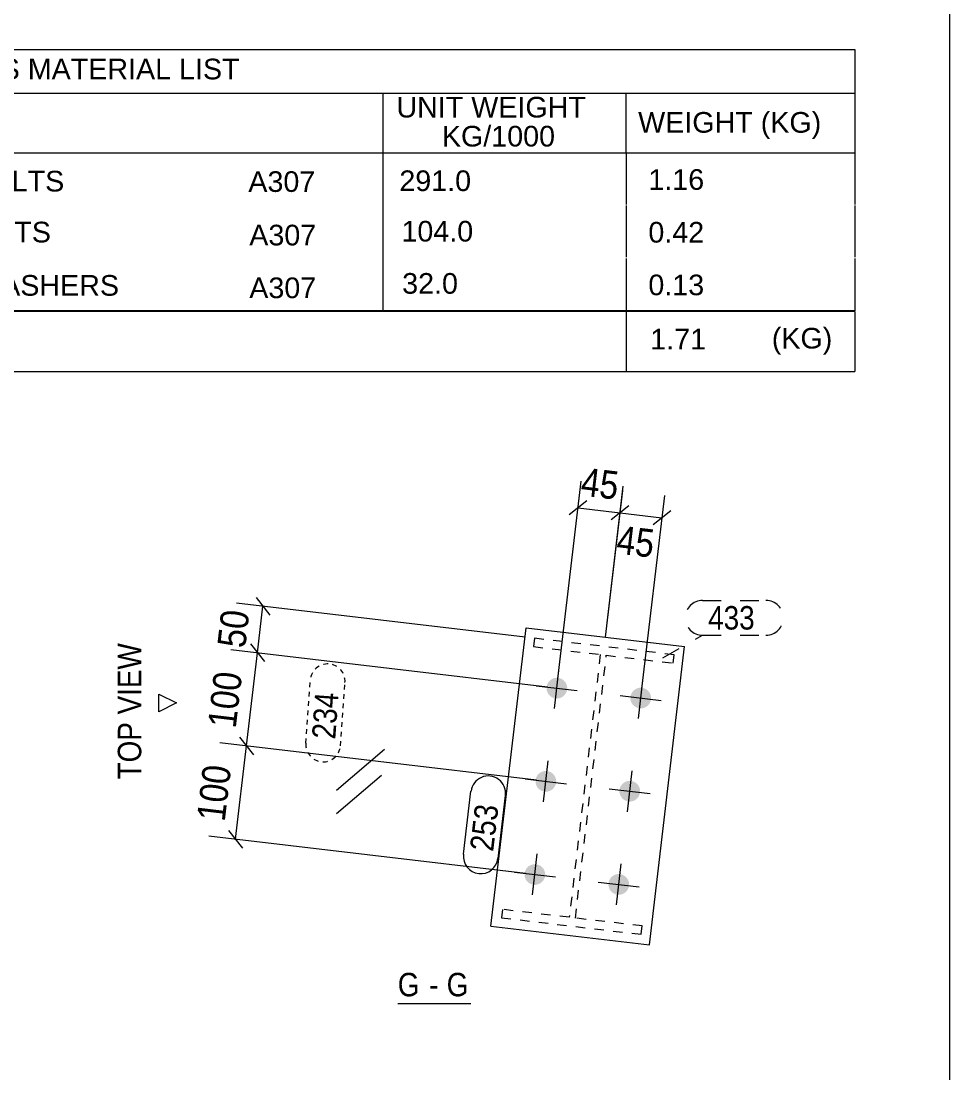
# Model space of a CAD drawing. Header units: millimetres. Extents: x 2 to 579, y 1 to 825.
# Drawn here: x 480 to 579, y 580.1 to 692.2 of the extents above; entities that cross this region are included whole.
import ezdxf

# ---------------------------------------------------------------- set-up
doc = ezdxf.new("R2010")
doc.units = ezdxf.units.MM
for name, pattern in [('XKITLINE00', [0]), ('XKITLINE01', [4, 1, -1, 1, -1]), ('XKITLINE02', [4, 2, -2]), ('XKITLINE03', [6, 3, -1, 1, -1]), ('XKITLINE04', [3, 0.5, -0.5, 0.5, -0.5, 0.5, -0.5])]:
    doc.linetypes.add(name, pattern=pattern)
for name, color, linetype, lineweight in [('Bolt', 3, 'Continuous', 0), ('Dimensions', 7, 'Continuous', 0), ('DrawingSheet', 5, 'Continuous', 0), ('OtherObjectType', 7, 'Continuous', 0), ('Part', 2, 'Continuous', 0), ('PartMark', 7, 'Continuous', 0)]:
    doc.layers.add(name, color=color, linetype=linetype, lineweight=lineweight)
doc.styles.add('ARIAL', font='ARIAL.TTF')
doc.styles.add('ARIAL_NARROW', font='ARIALN.TTF')

# ---------------------------------------------------------------- blocks, each defined once
blk = doc.blocks.new('*A117')
at = {"layer": 'Bolt'}
for points in [[(536.03, 621.26), (536.03, 621.29), (536.04, 621.31), (536.05, 621.34), (536.05, 621.37), (536.06, 621.39), (536.07, 621.42), (536.07, 621.44), (536.08, 621.47), (536.09, 621.49), (536.1, 621.52), (536.11, 621.54), (536.12, 621.57), (536.13, 621.59), (536.15, 621.62), (536.16, 621.64), (536.17, 621.66), (536.19, 621.69), (536.2, 621.71), (536.22, 621.73), (536.23, 621.75), (536.25, 621.78), (536.27, 621.8), (536.28, 621.82), (536.3, 621.84), (536.32, 621.86), (536.34, 621.88), (536.36, 621.9), (536.38, 621.91), (536.4, 621.93), (536.42, 621.95), (536.44, 621.97), (536.46, 621.98), (536.48, 622), (536.5, 622.01), (536.53, 622.03), (536.55, 622.04), (536.57, 622.06), (536.6, 622.07), (536.62, 622.08), (536.64, 622.1), (536.67, 622.11), (536.69, 622.12), (536.72, 622.13), (536.74, 622.14), (536.77, 622.15), (536.79, 622.15), (536.82, 622.16), (536.85, 622.17), (536.87, 622.18), (536.9, 622.18), (536.93, 622.19), (536.95, 622.19), (536.98, 622.19), (537.01, 622.2), (537.03, 622.2), (537.06, 622.2), (537.09, 622.2), (537.11, 622.2), (537.14, 622.2), (537.17, 622.2), (537.19, 622.2), (537.22, 622.2), (537.25, 622.2), (537.28, 622.19), (537.3, 622.19), (537.33, 622.18), (537.36, 622.18), (537.38, 622.17), (537.41, 622.17), (537.43, 622.16), (537.46, 622.15), (537.48, 622.14), (537.51, 622.13), (537.54, 622.12), (537.56, 622.11), (537.58, 622.1), (537.61, 622.09), (537.63, 622.08), (537.66, 622.06), (537.68, 622.05), (537.7, 622.04), (537.73, 622.02), (537.75, 622.01), (537.77, 621.99), (537.79, 621.97), (537.81, 621.96), (537.83, 621.94), (537.85, 621.92), (537.87, 621.9), (537.89, 621.89), (537.91, 621.87), (537.93, 621.85), (537.95, 621.83), (537.97, 621.81), (537.98, 621.78), (538, 621.76), (538.02, 621.74), (538.03, 621.72), (538.05, 621.7), (538.06, 621.67), (538.07, 621.65), (538.09, 621.63), (538.1, 621.6), (538.11, 621.58), (538.12, 621.55), (538.13, 621.53), (538.14, 621.5), (538.15, 621.48), (538.16, 621.45), (538.17, 621.43), (538.18, 621.4), (538.19, 621.38), (538.19, 621.35), (538.2, 621.32), (538.2, 621.3), (538.21, 621.27), (538.21, 621.24), (538.21, 621.22), (538.22, 621.19), (538.22, 621.16), (538.22, 621.14), (538.22, 621.11), (538.22, 621.08), (538.22, 621.06), (538.22, 621.03), (538.21, 621), (538.21, 620.97), (538.21, 620.95), (538.2, 620.92), (538.2, 620.89), (538.19, 620.87), (538.19, 620.84), (538.18, 620.82), (538.17, 620.79), (538.17, 620.76), (538.16, 620.74), (538.15, 620.71), (538.14, 620.69), (538.13, 620.66), (538.12, 620.64), (538.1, 620.61), (538.09, 620.59), (538.08, 620.57), (538.07, 620.54), (538.05, 620.52), (538.04, 620.5), (538.02, 620.47), (538.01, 620.45), (537.99, 620.43), (537.97, 620.41), (537.96, 620.39), (537.94, 620.37), (537.92, 620.35), (537.9, 620.33), (537.88, 620.31), (537.86, 620.29), (537.84, 620.27), (537.82, 620.26), (537.8, 620.24), (537.78, 620.22), (537.76, 620.21), (537.74, 620.19), (537.71, 620.18), (537.69, 620.16), (537.67, 620.15), (537.64, 620.14), (537.62, 620.12), (537.6, 620.11), (537.57, 620.1), (537.55, 620.09), (537.52, 620.08), (537.5, 620.07), (537.47, 620.06), (537.44, 620.05), (537.42, 620.04), (537.39, 620.04), (537.37, 620.03), (537.34, 620.03), (537.31, 620.02), (537.29, 620.02), (537.26, 620.01), (537.23, 620.01), (537.21, 620.01), (537.18, 620), (537.15, 620), (537.13, 620), (537.1, 620), (537.07, 620), (537.04, 620.01), (537.02, 620.01), (536.99, 620.01), (536.96, 620.01), (536.94, 620.02), (536.91, 620.02), (536.88, 620.03), (536.86, 620.03), (536.83, 620.04), (536.81, 620.05), (536.78, 620.06), (536.75, 620.07), (536.73, 620.07), (536.7, 620.08), (536.68, 620.1), (536.65, 620.11), (536.63, 620.12), (536.61, 620.13), (536.58, 620.14), (536.56, 620.16), (536.54, 620.17), (536.51, 620.19), (536.49, 620.2), (536.47, 620.22), (536.45, 620.23), (536.43, 620.25), (536.41, 620.27), (536.39, 620.28), (536.37, 620.3), (536.35, 620.32), (536.33, 620.34), (536.31, 620.36), (536.29, 620.38), (536.27, 620.4), (536.26, 620.42), (536.24, 620.44), (536.22, 620.47), (536.21, 620.49), (536.19, 620.51), (536.18, 620.53), (536.17, 620.56), (536.15, 620.58), (536.14, 620.6), (536.13, 620.63), (536.12, 620.65), (536.11, 620.68), (536.1, 620.7), (536.09, 620.73), (536.08, 620.75), (536.07, 620.78), (536.06, 620.8), (536.05, 620.83), (536.05, 620.86), (536.04, 620.88), (536.04, 620.91), (536.03, 620.94), (536.03, 620.96), (536.03, 620.99), (536.02, 621.02), (536.02, 621.04), (536.02, 621.07), (536.02, 621.1), (536.02, 621.12), (536.02, 621.15), (536.02, 621.18), (536.02, 621.21), (536.03, 621.23)], [(544.97, 620.2), (544.97, 620.23), (544.98, 620.26), (544.98, 620.28), (544.99, 620.31), (545, 620.34), (545, 620.36), (545.01, 620.39), (545.02, 620.41), (545.03, 620.44), (545.04, 620.46), (545.05, 620.49), (545.06, 620.51), (545.07, 620.54), (545.08, 620.56), (545.1, 620.59), (545.11, 620.61), (545.13, 620.63), (545.14, 620.65), (545.16, 620.68), (545.17, 620.7), (545.19, 620.72), (545.2, 620.74), (545.22, 620.76), (545.24, 620.78), (545.26, 620.8), (545.28, 620.82), (545.3, 620.84), (545.31, 620.86), (545.33, 620.88), (545.36, 620.9), (545.38, 620.91), (545.4, 620.93), (545.42, 620.94), (545.44, 620.96), (545.46, 620.97), (545.49, 620.99), (545.51, 621), (545.53, 621.02), (545.56, 621.03), (545.58, 621.04), (545.61, 621.05), (545.63, 621.06), (545.66, 621.07), (545.68, 621.08), (545.71, 621.09), (545.73, 621.1), (545.76, 621.11), (545.78, 621.11), (545.81, 621.12), (545.84, 621.13), (545.86, 621.13), (545.89, 621.14), (545.92, 621.14), (545.94, 621.14), (545.97, 621.15), (546, 621.15), (546.02, 621.15), (546.05, 621.15), (546.08, 621.15), (546.11, 621.15), (546.13, 621.15), (546.16, 621.14), (546.19, 621.14), (546.21, 621.14), (546.24, 621.13), (546.27, 621.13), (546.29, 621.12), (546.32, 621.12), (546.35, 621.11), (546.37, 621.1), (546.4, 621.09), (546.42, 621.09), (546.45, 621.08), (546.47, 621.07), (546.5, 621.06), (546.52, 621.05), (546.55, 621.03), (546.57, 621.02), (546.59, 621.01), (546.62, 621), (546.64, 620.98), (546.66, 620.97), (546.69, 620.95), (546.71, 620.94), (546.73, 620.92), (546.75, 620.9), (546.77, 620.89), (546.79, 620.87), (546.81, 620.85), (546.83, 620.83), (546.85, 620.81), (546.87, 620.79), (546.89, 620.77), (546.9, 620.75), (546.92, 620.73), (546.94, 620.71), (546.95, 620.69), (546.97, 620.66), (546.98, 620.64), (547, 620.62), (547.01, 620.6), (547.03, 620.57), (547.04, 620.55), (547.05, 620.52), (547.06, 620.5), (547.07, 620.47), (547.08, 620.45), (547.09, 620.42), (547.1, 620.4), (547.11, 620.37), (547.12, 620.35), (547.12, 620.32), (547.13, 620.3), (547.14, 620.27), (547.14, 620.24), (547.14, 620.22), (547.15, 620.19), (547.15, 620.16), (547.15, 620.14), (547.16, 620.11), (547.16, 620.08), (547.16, 620.05), (547.16, 620.03), (547.16, 620), (547.16, 619.97), (547.15, 619.95), (547.15, 619.92), (547.15, 619.89), (547.14, 619.87), (547.14, 619.84), (547.13, 619.81), (547.13, 619.79), (547.12, 619.76), (547.11, 619.73), (547.1, 619.71), (547.1, 619.68), (547.09, 619.66), (547.08, 619.63), (547.07, 619.61), (547.05, 619.58), (547.04, 619.56), (547.03, 619.54), (547.02, 619.51), (547, 619.49), (546.99, 619.47), (546.98, 619.44), (546.96, 619.42), (546.94, 619.4), (546.93, 619.38), (546.91, 619.36), (546.89, 619.33), (546.88, 619.31), (546.86, 619.29), (546.84, 619.27), (546.82, 619.26), (546.8, 619.24), (546.78, 619.22), (546.76, 619.2), (546.74, 619.19), (546.72, 619.17), (546.7, 619.15), (546.67, 619.14), (546.65, 619.12), (546.63, 619.11), (546.6, 619.09), (546.58, 619.08), (546.56, 619.07), (546.53, 619.06), (546.51, 619.05), (546.48, 619.03), (546.46, 619.02), (546.43, 619.01), (546.41, 619.01), (546.38, 619), (546.36, 618.99), (546.33, 618.98), (546.3, 618.98), (546.28, 618.97), (546.25, 618.97), (546.22, 618.96), (546.2, 618.96), (546.17, 618.95), (546.14, 618.95), (546.12, 618.95), (546.09, 618.95), (546.06, 618.95), (546.04, 618.95), (546.01, 618.95), (545.98, 618.95), (545.96, 618.95), (545.93, 618.96), (545.9, 618.96), (545.88, 618.96), (545.85, 618.97), (545.82, 618.97), (545.8, 618.98), (545.77, 618.99), (545.74, 618.99), (545.72, 619), (545.69, 619.01), (545.67, 619.02), (545.64, 619.03), (545.62, 619.04), (545.59, 619.05), (545.57, 619.06), (545.54, 619.08), (545.52, 619.09), (545.5, 619.1), (545.47, 619.12), (545.45, 619.13), (545.43, 619.15), (545.41, 619.16), (545.39, 619.18), (545.36, 619.19), (545.34, 619.21), (545.32, 619.23), (545.3, 619.25), (545.28, 619.27), (545.27, 619.29), (545.25, 619.31), (545.23, 619.33), (545.21, 619.35), (545.19, 619.37), (545.18, 619.39), (545.16, 619.41), (545.15, 619.43), (545.13, 619.46), (545.12, 619.48), (545.1, 619.5), (545.09, 619.53), (545.08, 619.55), (545.07, 619.57), (545.05, 619.6), (545.04, 619.62), (545.03, 619.65), (545.02, 619.67), (545.02, 619.7), (545.01, 619.72), (545, 619.75), (544.99, 619.78), (544.99, 619.8), (544.98, 619.83), (544.97, 619.85), (544.97, 619.88), (544.97, 619.91), (544.96, 619.94), (544.96, 619.96), (544.96, 619.99), (544.96, 620.02), (544.96, 620.04), (544.96, 620.07), (544.96, 620.1), (544.96, 620.12), (544.96, 620.15), (544.97, 620.18)], [(534.86, 611.33), (534.86, 611.35), (534.87, 611.38), (534.87, 611.41), (534.88, 611.43), (534.89, 611.46), (534.89, 611.49), (534.9, 611.51), (534.91, 611.54), (534.92, 611.56), (534.93, 611.59), (534.94, 611.61), (534.95, 611.64), (534.96, 611.66), (534.98, 611.69), (534.99, 611.71), (535, 611.73), (535.02, 611.76), (535.03, 611.78), (535.05, 611.8), (535.06, 611.82), (535.08, 611.84), (535.09, 611.87), (535.11, 611.89), (535.13, 611.91), (535.15, 611.93), (535.17, 611.95), (535.19, 611.96), (535.2, 611.98), (535.22, 612), (535.25, 612.02), (535.27, 612.04), (535.29, 612.05), (535.31, 612.07), (535.33, 612.08), (535.35, 612.1), (535.38, 612.11), (535.4, 612.13), (535.42, 612.14), (535.45, 612.15), (535.47, 612.16), (535.5, 612.18), (535.52, 612.19), (535.55, 612.2), (535.57, 612.21), (535.6, 612.21), (535.62, 612.22), (535.65, 612.23), (535.67, 612.24), (535.7, 612.24), (535.73, 612.25), (535.75, 612.26), (535.78, 612.26), (535.81, 612.26), (535.83, 612.27), (535.86, 612.27), (535.89, 612.27), (535.92, 612.27), (535.94, 612.27), (535.97, 612.27), (536, 612.27), (536.02, 612.27), (536.05, 612.27), (536.08, 612.26), (536.1, 612.26), (536.13, 612.26), (536.16, 612.25), (536.18, 612.25), (536.21, 612.24), (536.24, 612.23), (536.26, 612.23), (536.29, 612.22), (536.31, 612.21), (536.34, 612.2), (536.36, 612.19), (536.39, 612.18), (536.41, 612.17), (536.44, 612.16), (536.46, 612.15), (536.48, 612.13), (536.51, 612.12), (536.53, 612.1), (536.55, 612.09), (536.58, 612.07), (536.6, 612.06), (536.62, 612.04), (536.64, 612.03), (536.66, 612.01), (536.68, 611.99), (536.7, 611.97), (536.72, 611.95), (536.74, 611.93), (536.76, 611.92), (536.78, 611.9), (536.79, 611.87), (536.81, 611.85), (536.83, 611.83), (536.84, 611.81), (536.86, 611.79), (536.87, 611.77), (536.89, 611.74), (536.9, 611.72), (536.92, 611.7), (536.93, 611.67), (536.94, 611.65), (536.95, 611.62), (536.96, 611.6), (536.97, 611.57), (536.98, 611.55), (536.99, 611.52), (537, 611.5), (537.01, 611.47), (537.01, 611.45), (537.02, 611.42), (537.03, 611.39), (537.03, 611.37), (537.04, 611.34), (537.04, 611.31), (537.04, 611.29), (537.04, 611.26), (537.05, 611.23), (537.05, 611.21), (537.05, 611.18), (537.05, 611.15), (537.05, 611.12), (537.05, 611.1), (537.04, 611.07), (537.04, 611.04), (537.04, 611.02), (537.03, 610.99), (537.03, 610.96), (537.02, 610.94), (537.02, 610.91), (537.01, 610.88), (537, 610.86), (536.99, 610.83), (536.99, 610.81), (536.98, 610.78), (536.97, 610.76), (536.96, 610.73), (536.94, 610.71), (536.93, 610.68), (536.92, 610.66), (536.91, 610.64), (536.89, 610.61), (536.88, 610.59), (536.87, 610.57), (536.85, 610.54), (536.83, 610.52), (536.82, 610.5), (536.8, 610.48), (536.78, 610.46), (536.77, 610.44), (536.75, 610.42), (536.73, 610.4), (536.71, 610.38), (536.69, 610.36), (536.67, 610.34), (536.65, 610.33), (536.63, 610.31), (536.61, 610.29), (536.59, 610.28), (536.56, 610.26), (536.54, 610.25), (536.52, 610.23), (536.5, 610.22), (536.47, 610.2), (536.45, 610.19), (536.42, 610.18), (536.4, 610.17), (536.37, 610.16), (536.35, 610.15), (536.32, 610.14), (536.3, 610.13), (536.27, 610.12), (536.25, 610.11), (536.22, 610.11), (536.19, 610.1), (536.17, 610.09), (536.14, 610.09), (536.11, 610.09), (536.09, 610.08), (536.06, 610.08), (536.03, 610.08), (536.01, 610.07), (535.98, 610.07), (535.95, 610.07), (535.93, 610.07), (535.9, 610.07), (535.87, 610.07), (535.85, 610.08), (535.82, 610.08), (535.79, 610.08), (535.77, 610.09), (535.74, 610.09), (535.71, 610.1), (535.69, 610.1), (535.66, 610.11), (535.63, 610.12), (535.61, 610.13), (535.58, 610.13), (535.56, 610.14), (535.53, 610.15), (535.51, 610.16), (535.48, 610.18), (535.46, 610.19), (535.43, 610.2), (535.41, 610.21), (535.39, 610.23), (535.36, 610.24), (535.34, 610.25), (535.32, 610.27), (535.3, 610.29), (535.28, 610.3), (535.25, 610.32), (535.23, 610.34), (535.21, 610.35), (535.19, 610.37), (535.17, 610.39), (535.16, 610.41), (535.14, 610.43), (535.12, 610.45), (535.1, 610.47), (535.08, 610.49), (535.07, 610.51), (535.05, 610.53), (535.04, 610.56), (535.02, 610.58), (535.01, 610.6), (534.99, 610.63), (534.98, 610.65), (534.97, 610.67), (534.96, 610.7), (534.94, 610.72), (534.93, 610.75), (534.92, 610.77), (534.91, 610.8), (534.91, 610.82), (534.9, 610.85), (534.89, 610.87), (534.88, 610.9), (534.88, 610.93), (534.87, 610.95), (534.87, 610.98), (534.86, 611.01), (534.86, 611.03), (534.85, 611.06), (534.85, 611.09), (534.85, 611.11), (534.85, 611.14), (534.85, 611.17), (534.85, 611.19), (534.85, 611.22), (534.85, 611.25), (534.85, 611.27), (534.86, 611.3)], [(543.8, 610.27), (543.8, 610.3), (543.81, 610.33), (543.81, 610.35), (543.82, 610.38), (543.82, 610.41), (543.83, 610.43), (543.84, 610.46), (543.85, 610.48), (543.86, 610.51), (543.87, 610.53), (543.88, 610.56), (543.89, 610.58), (543.9, 610.61), (543.91, 610.63), (543.93, 610.65), (543.94, 610.68), (543.95, 610.7), (543.97, 610.72), (543.98, 610.75), (544, 610.77), (544.02, 610.79), (544.03, 610.81), (544.05, 610.83), (544.07, 610.85), (544.09, 610.87), (544.1, 610.89), (544.12, 610.91), (544.14, 610.93), (544.16, 610.95), (544.18, 610.96), (544.2, 610.98), (544.23, 611), (544.25, 611.01), (544.27, 611.03), (544.29, 611.04), (544.32, 611.06), (544.34, 611.07), (544.36, 611.08), (544.39, 611.1), (544.41, 611.11), (544.43, 611.12), (544.46, 611.13), (544.48, 611.14), (544.51, 611.15), (544.54, 611.16), (544.56, 611.17), (544.59, 611.18), (544.61, 611.18), (544.64, 611.19), (544.67, 611.2), (544.69, 611.2), (544.72, 611.2), (544.75, 611.21), (544.77, 611.21), (544.8, 611.21), (544.83, 611.22), (544.85, 611.22), (544.88, 611.22), (544.91, 611.22), (544.93, 611.22), (544.96, 611.21), (544.99, 611.21), (545.01, 611.21), (545.04, 611.21), (545.07, 611.2), (545.09, 611.2), (545.12, 611.19), (545.15, 611.19), (545.17, 611.18), (545.2, 611.17), (545.23, 611.16), (545.25, 611.16), (545.28, 611.15), (545.3, 611.14), (545.33, 611.13), (545.35, 611.11), (545.38, 611.1), (545.4, 611.09), (545.42, 611.08), (545.45, 611.06), (545.47, 611.05), (545.49, 611.04), (545.51, 611.02), (545.54, 611), (545.56, 610.99), (545.58, 610.97), (545.6, 610.95), (545.62, 610.94), (545.64, 610.92), (545.66, 610.9), (545.68, 610.88), (545.7, 610.86), (545.71, 610.84), (545.73, 610.82), (545.75, 610.8), (545.77, 610.78), (545.78, 610.76), (545.8, 610.73), (545.81, 610.71), (545.83, 610.69), (545.84, 610.66), (545.85, 610.64), (545.87, 610.62), (545.88, 610.59), (545.89, 610.57), (545.9, 610.54), (545.91, 610.52), (545.92, 610.49), (545.93, 610.47), (545.94, 610.44), (545.94, 610.42), (545.95, 610.39), (545.96, 610.36), (545.96, 610.34), (545.97, 610.31), (545.97, 610.28), (545.98, 610.26), (545.98, 610.23), (545.98, 610.2), (545.98, 610.18), (545.99, 610.15), (545.99, 610.12), (545.99, 610.1), (545.98, 610.07), (545.98, 610.04), (545.98, 610.02), (545.98, 609.99), (545.97, 609.96), (545.97, 609.94), (545.97, 609.91), (545.96, 609.88), (545.95, 609.86), (545.95, 609.83), (545.94, 609.8), (545.93, 609.78), (545.92, 609.75), (545.91, 609.73), (545.9, 609.7), (545.89, 609.68), (545.88, 609.65), (545.87, 609.63), (545.86, 609.6), (545.85, 609.58), (545.83, 609.56), (545.82, 609.53), (545.8, 609.51), (545.79, 609.49), (545.77, 609.47), (545.76, 609.45), (545.74, 609.42), (545.72, 609.4), (545.7, 609.38), (545.69, 609.36), (545.67, 609.34), (545.65, 609.32), (545.63, 609.31), (545.61, 609.29), (545.59, 609.27), (545.57, 609.25), (545.55, 609.24), (545.52, 609.22), (545.5, 609.21), (545.48, 609.19), (545.46, 609.18), (545.43, 609.16), (545.41, 609.15), (545.39, 609.14), (545.36, 609.13), (545.34, 609.11), (545.31, 609.1), (545.29, 609.09), (545.26, 609.08), (545.24, 609.07), (545.21, 609.07), (545.18, 609.06), (545.16, 609.05), (545.13, 609.05), (545.11, 609.04), (545.08, 609.03), (545.05, 609.03), (545.03, 609.03), (545, 609.02), (544.97, 609.02), (544.95, 609.02), (544.92, 609.02), (544.89, 609.02), (544.86, 609.02), (544.84, 609.02), (544.81, 609.02), (544.78, 609.02), (544.76, 609.03), (544.73, 609.03), (544.7, 609.03), (544.68, 609.04), (544.65, 609.04), (544.62, 609.05), (544.6, 609.06), (544.57, 609.06), (544.55, 609.07), (544.52, 609.08), (544.5, 609.09), (544.47, 609.1), (544.45, 609.11), (544.42, 609.12), (544.4, 609.13), (544.37, 609.14), (544.35, 609.16), (544.33, 609.17), (544.3, 609.19), (544.28, 609.2), (544.26, 609.21), (544.24, 609.23), (544.21, 609.25), (544.19, 609.26), (544.17, 609.28), (544.15, 609.3), (544.13, 609.32), (544.11, 609.34), (544.09, 609.35), (544.07, 609.37), (544.06, 609.39), (544.04, 609.42), (544.02, 609.44), (544.01, 609.46), (543.99, 609.48), (543.97, 609.5), (543.96, 609.52), (543.95, 609.55), (543.93, 609.57), (543.92, 609.59), (543.91, 609.62), (543.89, 609.64), (543.88, 609.67), (543.87, 609.69), (543.86, 609.72), (543.85, 609.74), (543.84, 609.77), (543.83, 609.79), (543.83, 609.82), (543.82, 609.84), (543.81, 609.87), (543.81, 609.9), (543.8, 609.92), (543.8, 609.95), (543.79, 609.98), (543.79, 610), (543.79, 610.03), (543.79, 610.06), (543.79, 610.08), (543.79, 610.11), (543.79, 610.14), (543.79, 610.17), (543.79, 610.19), (543.79, 610.22), (543.79, 610.25)], [(533.69, 601.4), (533.69, 601.42), (533.7, 601.45), (533.7, 601.48), (533.71, 601.5), (533.71, 601.53), (533.72, 601.55), (533.73, 601.58), (533.74, 601.61), (533.75, 601.63), (533.76, 601.66), (533.77, 601.68), (533.78, 601.71), (533.79, 601.73), (533.8, 601.75), (533.82, 601.78), (533.83, 601.8), (533.84, 601.82), (533.86, 601.85), (533.87, 601.87), (533.89, 601.89), (533.91, 601.91), (533.92, 601.93), (533.94, 601.96), (533.96, 601.98), (533.98, 602), (533.99, 602.01), (534.01, 602.03), (534.03, 602.05), (534.05, 602.07), (534.07, 602.09), (534.09, 602.1), (534.12, 602.12), (534.14, 602.14), (534.16, 602.15), (534.18, 602.17), (534.21, 602.18), (534.23, 602.2), (534.25, 602.21), (534.28, 602.22), (534.3, 602.23), (534.32, 602.24), (534.35, 602.26), (534.37, 602.27), (534.4, 602.27), (534.43, 602.28), (534.45, 602.29), (534.48, 602.3), (534.5, 602.31), (534.53, 602.31), (534.56, 602.32), (534.58, 602.32), (534.61, 602.33), (534.64, 602.33), (534.66, 602.34), (534.69, 602.34), (534.72, 602.34), (534.74, 602.34), (534.77, 602.34), (534.8, 602.34), (534.82, 602.34), (534.85, 602.34), (534.88, 602.34), (534.9, 602.33), (534.93, 602.33), (534.96, 602.33), (534.98, 602.32), (535.01, 602.32), (535.04, 602.31), (535.06, 602.3), (535.09, 602.3), (535.12, 602.29), (535.14, 602.28), (535.17, 602.27), (535.19, 602.26), (535.22, 602.25), (535.24, 602.24), (535.27, 602.23), (535.29, 602.21), (535.31, 602.2), (535.34, 602.19), (535.36, 602.17), (535.38, 602.16), (535.4, 602.14), (535.43, 602.13), (535.45, 602.11), (535.47, 602.1), (535.49, 602.08), (535.51, 602.06), (535.53, 602.04), (535.55, 602.02), (535.57, 602), (535.59, 601.98), (535.61, 601.96), (535.62, 601.94), (535.64, 601.92), (535.66, 601.9), (535.67, 601.88), (535.69, 601.86), (535.7, 601.83), (535.72, 601.81), (535.73, 601.79), (535.74, 601.76), (535.76, 601.74), (535.77, 601.72), (535.78, 601.69), (535.79, 601.67), (535.8, 601.64), (535.81, 601.62), (535.82, 601.59), (535.83, 601.57), (535.83, 601.54), (535.84, 601.51), (535.85, 601.49), (535.85, 601.46), (535.86, 601.43), (535.86, 601.41), (535.87, 601.38), (535.87, 601.35), (535.87, 601.33), (535.87, 601.3), (535.88, 601.27), (535.88, 601.25), (535.88, 601.22), (535.87, 601.19), (535.87, 601.17), (535.87, 601.14), (535.87, 601.11), (535.86, 601.09), (535.86, 601.06), (535.86, 601.03), (535.85, 601.01), (535.84, 600.98), (535.84, 600.95), (535.83, 600.93), (535.82, 600.9), (535.81, 600.88), (535.8, 600.85), (535.79, 600.83), (535.78, 600.8), (535.77, 600.78), (535.76, 600.75), (535.75, 600.73), (535.74, 600.7), (535.72, 600.68), (535.71, 600.66), (535.69, 600.63), (535.68, 600.61), (535.66, 600.59), (535.65, 600.57), (535.63, 600.55), (535.61, 600.53), (535.59, 600.51), (535.58, 600.49), (535.56, 600.47), (535.54, 600.45), (535.52, 600.43), (535.5, 600.41), (535.48, 600.39), (535.46, 600.38), (535.44, 600.36), (535.41, 600.35), (535.39, 600.33), (535.37, 600.31), (535.35, 600.3), (535.32, 600.29), (535.3, 600.27), (535.28, 600.26), (535.25, 600.25), (535.23, 600.24), (535.2, 600.23), (535.18, 600.22), (535.15, 600.21), (535.13, 600.2), (535.1, 600.19), (535.07, 600.18), (535.05, 600.18), (535.02, 600.17), (535, 600.16), (534.97, 600.16), (534.94, 600.15), (534.92, 600.15), (534.89, 600.15), (534.86, 600.14), (534.84, 600.14), (534.81, 600.14), (534.78, 600.14), (534.75, 600.14), (534.73, 600.14), (534.7, 600.14), (534.67, 600.15), (534.65, 600.15), (534.62, 600.15), (534.59, 600.16), (534.57, 600.16), (534.54, 600.17), (534.51, 600.17), (534.49, 600.18), (534.46, 600.19), (534.44, 600.19), (534.41, 600.2), (534.39, 600.21), (534.36, 600.22), (534.34, 600.23), (534.31, 600.24), (534.29, 600.26), (534.26, 600.27), (534.24, 600.28), (534.22, 600.29), (534.19, 600.31), (534.17, 600.32), (534.15, 600.34), (534.13, 600.35), (534.1, 600.37), (534.08, 600.39), (534.06, 600.4), (534.04, 600.42), (534.02, 600.44), (534, 600.46), (533.98, 600.48), (533.96, 600.5), (533.95, 600.52), (533.93, 600.54), (533.91, 600.56), (533.9, 600.58), (533.88, 600.6), (533.86, 600.63), (533.85, 600.65), (533.84, 600.67), (533.82, 600.69), (533.81, 600.72), (533.8, 600.74), (533.78, 600.77), (533.77, 600.79), (533.76, 600.81), (533.75, 600.84), (533.74, 600.87), (533.73, 600.89), (533.73, 600.92), (533.72, 600.94), (533.71, 600.97), (533.7, 600.99), (533.7, 601.02), (533.69, 601.05), (533.69, 601.07), (533.68, 601.1), (533.68, 601.13), (533.68, 601.15), (533.68, 601.18), (533.68, 601.21), (533.68, 601.24), (533.68, 601.26), (533.68, 601.29), (533.68, 601.32), (533.68, 601.34), (533.68, 601.37)], [(542.63, 600.34), (542.63, 600.37), (542.63, 600.4), (542.64, 600.42), (542.65, 600.45), (542.65, 600.47), (542.66, 600.5), (542.67, 600.53), (542.68, 600.55), (542.69, 600.58), (542.7, 600.6), (542.71, 600.63), (542.72, 600.65), (542.73, 600.68), (542.74, 600.7), (542.75, 600.72), (542.77, 600.75), (542.78, 600.77), (542.8, 600.79), (542.81, 600.82), (542.83, 600.84), (542.84, 600.86), (542.86, 600.88), (542.88, 600.9), (542.9, 600.92), (542.91, 600.94), (542.93, 600.96), (542.95, 600.98), (542.97, 601), (542.99, 601.02), (543.01, 601.03), (543.03, 601.05), (543.05, 601.07), (543.08, 601.08), (543.1, 601.1), (543.12, 601.11), (543.14, 601.13), (543.17, 601.14), (543.19, 601.15), (543.21, 601.17), (543.24, 601.18), (543.26, 601.19), (543.29, 601.2), (543.31, 601.21), (543.34, 601.22), (543.36, 601.23), (543.39, 601.24), (543.41, 601.25), (543.44, 601.25), (543.47, 601.26), (543.49, 601.26), (543.52, 601.27), (543.55, 601.27), (543.57, 601.28), (543.6, 601.28), (543.63, 601.28), (543.65, 601.28), (543.68, 601.29), (543.71, 601.29), (543.74, 601.29), (543.76, 601.29), (543.79, 601.28), (543.82, 601.28), (543.84, 601.28), (543.87, 601.28), (543.9, 601.27), (543.92, 601.27), (543.95, 601.26), (543.98, 601.25), (544, 601.25), (544.03, 601.24), (544.05, 601.23), (544.08, 601.22), (544.1, 601.21), (544.13, 601.2), (544.15, 601.19), (544.18, 601.18), (544.2, 601.17), (544.23, 601.16), (544.25, 601.15), (544.27, 601.13), (544.3, 601.12), (544.32, 601.1), (544.34, 601.09), (544.36, 601.07), (544.39, 601.06), (544.41, 601.04), (544.43, 601.02), (544.45, 601.01), (544.47, 600.99), (544.49, 600.97), (544.51, 600.95), (544.53, 600.93), (544.54, 600.91), (544.56, 600.89), (544.58, 600.87), (544.59, 600.85), (544.61, 600.82), (544.63, 600.8), (544.64, 600.78), (544.65, 600.76), (544.67, 600.73), (544.68, 600.71), (544.69, 600.69), (544.71, 600.66), (544.72, 600.64), (544.73, 600.61), (544.74, 600.59), (544.75, 600.56), (544.76, 600.54), (544.76, 600.51), (544.77, 600.49), (544.78, 600.46), (544.79, 600.43), (544.79, 600.41), (544.8, 600.38), (544.8, 600.35), (544.8, 600.33), (544.81, 600.3), (544.81, 600.27), (544.81, 600.25), (544.81, 600.22), (544.81, 600.19), (544.81, 600.17), (544.81, 600.14), (544.81, 600.11), (544.81, 600.08), (544.81, 600.06), (544.8, 600.03), (544.8, 600), (544.79, 599.98), (544.79, 599.95), (544.78, 599.92), (544.78, 599.9), (544.77, 599.87), (544.76, 599.85), (544.75, 599.82), (544.74, 599.8), (544.73, 599.77), (544.72, 599.75), (544.71, 599.72), (544.7, 599.7), (544.69, 599.67), (544.67, 599.65), (544.66, 599.63), (544.65, 599.6), (544.63, 599.58), (544.62, 599.56), (544.6, 599.54), (544.58, 599.51), (544.57, 599.49), (544.55, 599.47), (544.53, 599.45), (544.51, 599.43), (544.5, 599.41), (544.48, 599.39), (544.46, 599.38), (544.44, 599.36), (544.42, 599.34), (544.4, 599.32), (544.37, 599.31), (544.35, 599.29), (544.33, 599.28), (544.31, 599.26), (544.28, 599.25), (544.26, 599.23), (544.24, 599.22), (544.21, 599.21), (544.19, 599.19), (544.16, 599.18), (544.14, 599.17), (544.12, 599.16), (544.09, 599.15), (544.06, 599.14), (544.04, 599.14), (544.01, 599.13), (543.99, 599.12), (543.96, 599.11), (543.93, 599.11), (543.91, 599.1), (543.88, 599.1), (543.85, 599.1), (543.83, 599.09), (543.8, 599.09), (543.77, 599.09), (543.75, 599.09), (543.72, 599.09), (543.69, 599.09), (543.67, 599.09), (543.64, 599.09), (543.61, 599.09), (543.59, 599.09), (543.56, 599.1), (543.53, 599.1), (543.51, 599.11), (543.48, 599.11), (543.45, 599.12), (543.43, 599.12), (543.4, 599.13), (543.37, 599.14), (543.35, 599.15), (543.32, 599.16), (543.3, 599.17), (543.27, 599.18), (543.25, 599.19), (543.22, 599.2), (543.2, 599.21), (543.18, 599.23), (543.15, 599.24), (543.13, 599.25), (543.11, 599.27), (543.09, 599.28), (543.06, 599.3), (543.04, 599.32), (543.02, 599.33), (543, 599.35), (542.98, 599.37), (542.96, 599.39), (542.94, 599.4), (542.92, 599.42), (542.9, 599.44), (542.88, 599.46), (542.87, 599.48), (542.85, 599.51), (542.83, 599.53), (542.82, 599.55), (542.8, 599.57), (542.79, 599.59), (542.77, 599.62), (542.76, 599.64), (542.75, 599.66), (542.73, 599.69), (542.72, 599.71), (542.71, 599.74), (542.7, 599.76), (542.69, 599.79), (542.68, 599.81), (542.67, 599.84), (542.66, 599.86), (542.66, 599.89), (542.65, 599.91), (542.64, 599.94), (542.64, 599.97), (542.63, 599.99), (542.63, 600.02), (542.62, 600.05), (542.62, 600.07), (542.62, 600.1), (542.62, 600.13), (542.61, 600.15), (542.61, 600.18), (542.61, 600.21), (542.61, 600.23), (542.62, 600.26), (542.62, 600.29), (542.62, 600.32)]]:
    blk.add_hatch(color=3, dxfattribs=at).paths.add_polyline_path(points, flags=17)
at = {"layer": 'Bolt', "color": 3, "linetype": 'XKITLINE00', "lineweight": 0}
for p, q in [((536.86, 618.92), (537.38, 623.29)), ((545.8, 617.86), (546.32, 622.23)), ((534.93, 621.36), (539.3, 620.85)), ((543.87, 620.31), (548.24, 619.79)), ((535.69, 608.99), (536.21, 613.36)), ((544.63, 607.93), (545.14, 612.3)), ((533.76, 611.43), (538.13, 610.91)), ((542.7, 610.38), (547.07, 609.86)), ((534.52, 599.06), (535.03, 603.43)), ((543.46, 598), (543.97, 602.37)), ((532.59, 601.5), (536.96, 600.98)), ((541.53, 600.44), (545.9, 599.93))]:
    blk.add_line(p, q, dxfattribs=at)
blk = doc.blocks.new('*A118')
at = {"layer": 'Part', "color": 2, "linetype": 'XKITLINE00', "lineweight": 0}
for p, q in [((513.65, 610.22), (518.75, 614.61)), ((513.65, 607.73), (518.42, 611.84))]:
    blk.add_line(p, q, dxfattribs=at)
blk = doc.blocks.new('*A119')
at = {"layer": 'Part', "color": 7, "linetype": 'XKITLINE01', "lineweight": 0}
for p, q in [((534.73, 626.42), (534.62, 625.53)), ((549.62, 624.66), (534.73, 626.42)), ((534.62, 625.53), (541.75, 624.69)), ((541.75, 624.69), (538.44, 596.68)), ((539.09, 596.6), (542.39, 624.61)), ((542.39, 624.61), (549.52, 623.77)), ((549.52, 623.77), (549.62, 624.66)), ((531.32, 597.52), (531.21, 596.63)), ((531.21, 596.63), (546.11, 594.87)), ((538.44, 596.68), (531.32, 597.52)), ((546.21, 595.76), (539.09, 596.6)), ((546.11, 594.87), (546.21, 595.76))]:
    blk.add_line(p, q, dxfattribs=at)
at = {"layer": 'Part', "color": 7, "linetype": 'XKITLINE03', "lineweight": 0}
blk.add_line((540.42, 610.64), (540.42, 610.64), dxfattribs=at)
blk = doc.blocks.new('*A120')
at = {"layer": 'Part', "color": 2, "linetype": 'XKITLINE00', "lineweight": 0}
for p, q in [((530.1, 595.75), (533.85, 627.53)), ((533.85, 627.53), (550.73, 625.54)), ((546.98, 593.76), (550.73, 625.54)), ((530.1, 595.75), (546.98, 593.76))]:
    blk.add_line(p, q, dxfattribs=at)
blk = doc.blocks.new('*A177')
at = {"layer": 'DrawingSheet', "color": 5, "linetype": 'XKITLINE00', "lineweight": 0}
blk.add_line((579, 5), (579, 825), dxfattribs=at)
blk = doc.blocks.new('*A178')
at = {"layer": 'OtherObjectType', "color": 7, "linetype": 'XKITLINE00', "lineweight": 0}
for p, q in [((442.76, 689.15), (442.75, 678.15)), ((442.76, 689.15), (568.88, 689.15)), ((568.88, 689.15), (568.88, 678.15)), ((442.75, 684.5), (568.88, 684.5)), ((458.87, 684.51), (458.87, 678.15)), ((518.57, 684.51), (518.57, 678.15)), ((544.47, 684.49), (544.47, 678.15)), ((442.76, 678.12), (442.76, 672.62)), ((442.77, 678.15), (568.88, 678.15)), ((458.92, 678.15), (458.92, 672.53)), ((518.57, 678.15), (518.57, 672.53)), ((544.5, 678.15), (544.5, 672.65)), ((568.88, 678.15), (568.88, 672.65)), ((442.79, 672.53), (442.79, 666.92)), ((458.95, 672.53), (458.95, 666.91)), ((518.57, 672.53), (518.57, 666.91)), ((544.5, 672.53), (544.5, 667.03)), ((568.88, 672.53), (568.88, 667.03)), ((442.79, 666.9), (442.79, 661.33)), ((458.95, 666.91), (458.95, 661.29)), ((518.57, 666.91), (518.57, 661.29)), ((544.5, 666.91), (544.5, 661.3)), ((568.88, 666.91), (568.88, 661.3)), ((568.88, 661.3), (442.75, 661.33)), ((442.78, 661.29), (442.78, 654.89)), ((442.85, 661.29), (568.87, 661.29)), ((544.5, 661.26), (544.5, 654.84)), ((568.87, 661.26), (568.87, 654.85)), ((442.77, 654.85), (568.87, 654.85))]:
    blk.add_line(p, q, dxfattribs=at)
at = {"layer": 'OtherObjectType', "color": 7, "style": 'ARIAL_NARROW'}
for s, width, p in [('BOLT, NUT & WASHERS MATERIAL LIST', 1.211571, (444.79, 685.99)), ('UNIT WEIGHT', 1.211571, (520.03, 681.92)), ('EACH', 1.211571, (444.78, 680.12)), ('REMARK', 1.211571, (460.7, 680.21)), ('WEIGHT (KG)', 1.211571, (545.78, 680.3)), (' KG/1000', 1.211571, (524.02, 678.83)), ('4', 1.211571, (447.26, 674.25)), ('M', 1.211571, (460.26, 674.05)), ('24', 1.275, (463.5, 674.03)), ('55', 1.211571, (469.76, 674.02)), ('BOLTS', 1.211571, (474.63, 674.04)), ('A307', 1.211571, (504.25, 673.99)), ('291.0', 1.211571, (520.34, 674.08)), ('1.16', 1.211571, (546.87, 674.21)), ('x', 1.211571, (467.58, 674.03)), ('4', 1.211571, (447.4, 668.81)), ('M', 1.211571, (460.54, 668.61)), ('24', 1.275, (463.78, 668.59)), ('NUTS', 1.211571, (474.91, 668.61)), ('A307', 1.211571, (504.35, 668.29)), ('104.0', 1.211571, (520.56, 668.7)), ('0.42', 1.211571, (546.87, 668.59)), ('4', 1.211571, (447.24, 662.94)), ('M', 1.211571, (460.76, 662.94)), ('24', 1.275, (464, 662.92)), ('WASHERS', 1.211571, (475.04, 662.93)), ('A307', 1.211571, (504.35, 662.67)), ('32.0', 1.211571, (520.64, 663.14)), ('0.13', 1.211571, (546.87, 662.98)), ('Total weight', 1.211571, (444.26, 656.97)), ('1.71', 1.211571, (547.07, 657.2)), ('(KG)', 1.211571, (560.02, 657.3))]:
    blk.add_text(s, height=2.2, dxfattribs=dict(at, width=width)).set_placement(p)
blk = doc.blocks.new('*A319')
at = {"layer": 'Dimensions', "color": 7, "linetype": 'XKITLINE00', "lineweight": 0}
for p, q in [((537.24, 622.1), (539.72, 643.15)), ((542.29, 626.53), (544.19, 642.62)), ((540.33, 641.06), (538.44, 639.57)), ((539.39, 640.32), (543.86, 639.79)), ((544.8, 640.53), (542.91, 639.05))]:
    blk.add_line(p, q, dxfattribs=at)
at = {"layer": 'Dimensions', "color": 3}
for p in [(539.39, 640.32), (543.86, 639.79)]:
    blk.add_point(p, dxfattribs=at)
at = {"layer": 'Dimensions', "color": 3, "style": 'ARIAL', "width": 0.85}
blk.add_text('45', height=3, rotation=-6.7323, dxfattribs=at).set_placement((539.57, 641.65))
blk = doc.blocks.new('*A320')
at = {"layer": 'Dimensions', "color": 7, "linetype": 'XKITLINE00', "lineweight": 0}
for p, q in [((542.29, 626.53), (544.14, 642.17)), ((546.17, 621.04), (548.61, 641.65)), ((544.8, 640.53), (542.91, 639.05)), ((543.86, 639.79), (548.32, 639.26)), ((549.27, 640.01), (547.38, 638.52))]:
    blk.add_line(p, q, dxfattribs=at)
at = {"layer": 'Dimensions', "color": 3}
for p in [(543.86, 639.79), (548.32, 639.26)]:
    blk.add_point(p, dxfattribs=at)
at = {"layer": 'Dimensions', "color": 3, "style": 'ARIAL', "width": 0.85}
blk.add_text('45', height=3, rotation=-6.7323, dxfattribs=at).set_placement((543.37, 635.47))
blk = doc.blocks.new('*A321')
at = {"layer": 'Dimensions', "color": 7, "linetype": 'XKITLINE00', "lineweight": 0}
for p, q in [((503.31, 615.88), (504.79, 613.99)), ((534.95, 611.29), (501.22, 615.27)), ((502.88, 605.01), (504.05, 614.94)), ((502.14, 605.95), (503.62, 604.06)), ((533.78, 601.36), (500.05, 605.34))]:
    blk.add_line(p, q, dxfattribs=at)
at = {"layer": 'Dimensions', "color": 3}
for p in [(504.05, 614.94), (502.88, 605.01)]:
    blk.add_point(p, dxfattribs=at)
at = {"layer": 'Dimensions', "color": 3, "style": 'ARIAL', "width": 0.85}
blk.add_text('100', height=3, rotation=83.268, dxfattribs=at).set_placement((501.73, 606.81))
blk = doc.blocks.new('*A322')
at = {"layer": 'Dimensions', "color": 7, "linetype": 'XKITLINE00', "lineweight": 0}
for p, q in [((504.48, 625.81), (505.97, 623.93)), ((536.13, 621.22), (502.39, 625.2)), ((504.05, 614.94), (505.22, 624.87)), ((503.31, 615.88), (504.79, 613.99)), ((534.95, 611.29), (501.22, 615.27))]:
    blk.add_line(p, q, dxfattribs=at)
at = {"layer": 'Dimensions', "color": 3}
for p in [(505.22, 624.87), (504.05, 614.94)]:
    blk.add_point(p, dxfattribs=at)
at = {"layer": 'Dimensions', "color": 3, "style": 'ARIAL', "width": 0.85}
blk.add_text('100', height=3, rotation=83.268, dxfattribs=at).set_placement((502.9, 616.75))
blk = doc.blocks.new('*A323')
at = {"layer": 'Dimensions', "color": 7, "linetype": 'XKITLINE00', "lineweight": 0}
for p, q in [((533.73, 626.54), (502.98, 630.17)), ((505.07, 630.77), (506.55, 628.89)), ((505.22, 624.87), (505.81, 629.83)), ((504.48, 625.81), (505.97, 623.93)), ((536.13, 621.22), (502.39, 625.2))]:
    blk.add_line(p, q, dxfattribs=at)
at = {"layer": 'Dimensions', "color": 3}
for p in [(505.81, 629.83), (505.22, 624.87)]:
    blk.add_point(p, dxfattribs=at)
at = {"layer": 'Dimensions', "color": 3, "style": 'ARIAL', "width": 0.85}
blk.add_text('50', height=3, rotation=83.268, dxfattribs=at).set_placement((503.91, 625.3))
blk = doc.blocks.new('*A324')
at = {"layer": 'PartMark', "color": 7, "linetype": 'XKITLINE00', "lineweight": 0}
for p, q in [((527.18, 603.4), (527.97, 610.11)), ((530.85, 602.96), (531.64, 609.68))]:
    blk.add_line(p, q, dxfattribs=at)
for centre, start, end in [((529.81, 609.9), 353.2701, 173.2701), ((529.01, 603.18), 173.2701, 353.2701)]:
    blk.add_arc(centre, 1.85, start, end, dxfattribs=at)
at = {"layer": 'PartMark', "color": 3, "style": 'ARIAL', "width": 0.85}
blk.add_text('253', height=2.5, rotation=83.268, dxfattribs=at).set_placement((530.33, 603.63))
blk = doc.blocks.new('*A325')
at = {"layer": 'PartMark', "color": 7, "linetype": 'XKITLINE02', "lineweight": 0}
for p, q in [((552.64, 630.45), (559.4, 630.45)), ((548.4, 624.35), (552.64, 626.75)), ((552.64, 626.75), (559.4, 626.75))]:
    blk.add_line(p, q, dxfattribs=at)
for centre, start, end in [((552.64, 628.6), 90, 270), ((559.4, 628.6), 270, 90)]:
    blk.add_arc(centre, 1.85, start, end, dxfattribs=at)
at = {"layer": 'PartMark', "color": 3, "style": 'ARIAL', "width": 0.85}
blk.add_text('433', height=2.5, dxfattribs=at).set_placement((553.24, 627.35))
blk = doc.blocks.new('*A326')
at = {"layer": 'PartMark', "color": 7, "linetype": 'XKITLINE04', "lineweight": 0}
for p, q in [((510.37, 615.23), (510.86, 621.98)), ((514.07, 614.97), (514.55, 621.71))]:
    blk.add_line(p, q, dxfattribs=at)
for centre, start, end in [((512.7, 621.84), 355.9077, 175.9077), ((512.22, 615.1), 175.9077, 355.9077)]:
    blk.add_arc(centre, 1.85, start, end, dxfattribs=at)
at = {"layer": 'PartMark', "color": 3, "style": 'ARIAL', "width": 0.85}
blk.add_text('234', height=2.5, rotation=85.9093, dxfattribs=at).set_placement((513.51, 615.61))
blk = doc.blocks.new('*A327')
at = {"layer": 'OtherObjectType', "color": 7, "linetype": 'XKITLINE00', "lineweight": 0}
for p, q in [((494.71, 618.59), (494.71, 620.47)), ((494.71, 620.47), (496.59, 619.53)), ((496.59, 619.53), (494.71, 618.59)), ((496.59, 619.53), (496.59, 619.53)), ((520.17, 587.51), (527.97, 587.51))]:
    blk.add_line(p, q, dxfattribs=at)
at = {"layer": 'OtherObjectType', "color": 7, "style": 'ARIAL', "width": 0.85}
blk.add_text('TOP VIEW', height=2.5, rotation=90, dxfattribs=at).set_placement((492.84, 611.38))
for s, p in [('G', (520.17, 588.26)), ('G', (525.38, 588.26)), ('-', (523.52, 588.26))]:
    blk.add_text(s, height=2.5, dxfattribs=at).set_placement(p)

msp = doc.modelspace()

# ---------------------------------------------------------------- block references
at = {"lineweight": 0}
for name in ['*A177', '*A178', '*A319', '*A320', '*A323', '*A325', '*A120', '*A322', '*A119', '*A326', '*A117', '*A321', '*A118', '*A324']:
    msp.add_blockref(name, (0, 0), dxfattribs=at)
at = {"layer": 'OtherObjectType', "lineweight": 0}
msp.add_blockref('*A327', (0, 0), dxfattribs=at)

doc.saveas('drawing.dxf')
